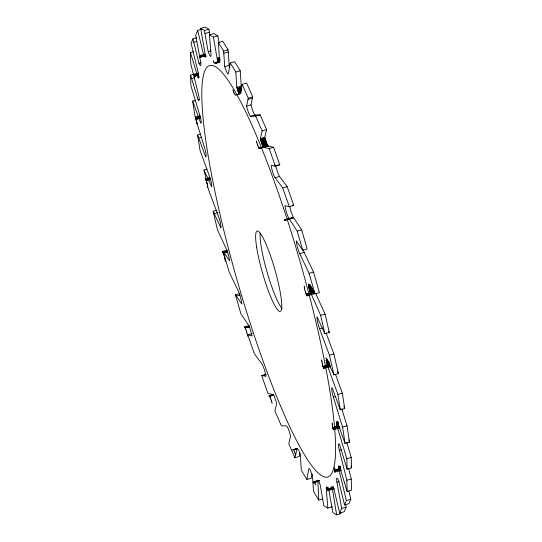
<?xml version="1.0" encoding="UTF-8"?>
<svg xmlns="http://www.w3.org/2000/svg" width="542" height="542" viewBox="0 0 542 542"><rect width="100%" height="100%" fill="white"/><g stroke="black" fill="none" stroke-linecap="round" stroke-linejoin="round"><path stroke-width="0.81" d="M196.963 123.8L196.963 123.427M332.199 423.451L332.199 423.085M346.745 442.367L351.263 457.441L351.528 467.922L347.09 469.189L346.826 458.715L337.781 428.566C337.429 426.391 335.654 422.746 337.016 421.222L345.112 443.471L349.549 442.197L347.009 425.816L341.792 408.831M194.686 78.807L194.7 78.461M215.289 63.36L219.612 61.924L218.399 42.608L222.843 41.341L228.067 49.844L229.171 65.365A8.455 1.294 74 0 0 229.937 67.757M215.066 63.766L219.591 62.073M334.279 467.963L334.285 467.624M348.845 491.045L350.837 499.277L348.96 503.64L344.522 504.914L346.392 500.544L339.014 469.948L338.615 466.134L338.987 465.808L339.671 466.676L347.11 491.465L351.548 490.192L351.263 478.993L348.648 468.498M341.094 513.626L336.65 514.9L332.063 486.736M319.116 481.249L313.337 482.902L313.452 481.675M332.287 506.831L327.842 508.105L323.798 505.679L320.173 484.69L318.859 481.472L317.856 480.327L318.764 500.049L322.463 498.986M215.296 63.272L215.303 62.398L219.923 61.083M326.06 358.14L333.947 374.854L338.391 373.58L333.906 353.973L326.074 333.018M326.074 358.038L327.578 366.019L337.89 394.42L340.261 409.752L344.698 408.478L342.327 393.146L335.573 374.59M230.221 62.967L235.804 72.052L236.793 87.309C236.17 89.877 243.175 87.892 241.231 86.036L240.248 70.778L234.666 61.693L230.221 62.967L228.446 73.468A8.455 1.294 74 0 1 224.727 66.639L223.629 51.117L218.399 42.608M215.269 63.434L215.303 62.398M312.043 474.189L311.332 478.152L306.894 479.419L308.744 469.128A8.455 1.294 74 0 1 312.47 476.039L313.513 491.411L318.764 500.049M313.337 482.902L313.378 481.885M332.036 486.885L332.517 486.411L333.825 488.715L339.705 513.064L344.15 511.79L346.148 507.122L345.701 504.67M260.119 114.843L255.682 116.117L250.702 116.279A8.455 1.294 74 0 1 246.556 106.137L248.256 98.21L242.186 84.342L246.63 83.068L252.701 96.937L250.993 104.863A8.455 1.294 74 0 0 255.14 115.006L260.119 114.843L266.61 129.66L264.787 137.255L266.569 143.19L268.249 146.096L273.608 147.288L279.794 164.849L275.356 166.123L271.054 165.5A8.455 1.294 74 0 0 275.133 177.735L282.714 187.945L289.326 206.705L293.764 205.432L287.158 186.672L279.57 176.462A8.455 1.294 74 0 1 275.688 165.296M235.242 95.046L239.876 93.813L242.186 84.342M273.608 147.288L269.171 148.562L263.812 147.37L263.134 146.618L260.35 138.528L262.165 130.934L255.682 116.117M300.146 453.22L299.32 456.499L294.875 457.773L297.158 448.756C299.035 448.959 299.536 453.248 300.356 455.084L301.284 470.199L306.894 479.419M327.761 487.969L327.944 487.597M218.819 62.134L219.239 62.533L219.564 62.201M317.659 480.72L313.357 481.953M196.644 37.771L192.945 38.834L191.116 43.34L198.541 73.99L198.758 78.197L197.911 77.33L190.452 52.567L193.413 51.72M201.36 29.309L197.661 30.372L195.703 35.183L200.56 61.51A8.455 1.294 74 0 1 198.934 63.272L192.945 38.834M239.977 93.576L235.553 95.06M339.705 513.064L341.711 508.396L336.921 482.184A8.455 1.294 74 0 1 338.567 480.517L344.522 504.914M297.158 448.756L292.863 449.989L293.303 449.772M205.14 57.086L205.14 54.024L200.669 28.374L205.106 27.1L208.86 29.227L209.835 34.715M297.389 448.471L292.965 449.758M200.669 28.374L204.422 30.501L208.86 29.227M204.951 33.502L209.395 32.229M204.422 30.501L208.196 51.754A8.455 1.294 74 0 0 211.034 54.451L209.395 34.857L213.839 33.59L217.843 35.86L218.975 42.351M193.792 42.283L196.746 41.436M209.395 34.857L213.406 37.134L217.843 35.86M208.196 51.754L211.156 50.907M203.961 55.596L204.198 56.07L205.696 55.684L201.048 56.896L200.838 55.257L205.14 54.024M205.059 54.336L203.582 54.762L197.661 30.372M205.323 55.372L201.028 56.605L200.967 56.083L205.269 54.85M200.98 56.219L205.282 54.979M201.007 56.388L205.31 55.155M201.075 57.364L201.041 56.747L205.33 55.426M201.048 56.802L205.343 55.569M204.212 56.104L205.75 55.772M204.266 56.192L205.913 56.056M204.429 56.476L205.98 56.158M204.476 56.544L206.028 56.212M223.629 51.117L228.067 49.844M223.785 53.312L228.223 52.039M198.934 63.272L201.157 62.635M218.683 61.93L217.085 58.224L220.038 57.377M219.605 58.455L217.389 59.092L219.639 58.529M217.471 59.308L219.693 58.671M217.694 59.884L219.917 59.254M217.735 59.979L219.971 59.383M217.809 60.162L220.032 59.532M217.999 60.602L219.476 60.182M218.053 60.724L219.557 60.358M218.135 60.9L219.618 60.474M218.29 61.226L219.767 60.806M218.358 61.354L219.842 60.934M215.323 62.967L219.618 61.734M215.316 63.048L219.612 61.808M215.316 63.157L219.612 61.924M199.016 118.481C202.64 129.389 201.055 118.637 199.957 115.832L190.886 85.711L190.574 75.114L193.535 74.268M198.751 75.06L194.456 76.293L194.016 74.234L198.318 73.001M198.677 74.66L194.382 75.894L194.246 75.223L198.541 73.99M224.727 66.639L229.171 65.365M194.28 75.399L198.575 74.159M194.327 75.602L198.623 74.369M198.69 74.742L194.395 75.975L194.564 76.957M198.718 74.85L194.429 76.158L198.731 74.925M191.631 78.597L194.592 77.75M197.911 77.33L199.388 76.91M235.804 72.052L240.248 70.778M236.793 87.309L241.231 86.036M200.56 134.138L197.6 134.992L205.689 156.956A8.455 1.294 74 0 0 204.463 147.431L195.235 117.539L192.654 101.069L195.615 100.216M237.071 88.258L241.536 87.066M190.574 75.114L198.067 99.796L199.551 99.376M237.152 88.509L237.362 89.179L241.8 87.906M237.403 89.295L241.102 88.231L237.362 89.179M237.416 89.342L241.176 88.461M237.477 89.525L237.667 90.067L241.366 89.003M237.667 90.067L241.42 89.166M237.721 90.223L241.447 89.234M237.748 90.297L241.508 89.396M237.809 90.46L237.972 90.893L240.933 90.047M237.972 90.893L241.007 90.236M238.053 91.09L241.048 90.324M238.087 91.178L241.102 90.46M238.141 91.307L238.277 91.652L241.237 90.799M238.277 91.652L240.594 91.225M238.372 91.862L240.634 91.32M238.412 91.957L240.682 91.422M238.46 92.059L240.797 91.679M238.575 92.316L240.905 91.896M238.683 92.533L240.953 91.991M238.731 92.628L240.987 92.059M238.771 92.696L241.082 92.242M238.859 92.878L240.458 92.655M238.981 93.082L240.506 92.743M239.029 93.17L240.54 92.784M239.056 93.21L240.601 92.899M239.124 93.326L240.729 93.068M248.256 98.21L252.701 96.937M248.019 99.328L252.457 98.055M200.56 118.054L196.265 119.281L195.662 117.065L199.957 115.832M200.452 117.6L196.15 118.834L195.96 118.095L200.255 116.862M196.008 118.291L200.303 117.045M196.068 118.502L200.371 117.268M200.472 117.689L196.177 118.922L196.448 120.073M196.218 119.098L200.506 117.804M196.224 119.125L200.526 117.892M246.556 106.137L250.993 104.863M250.702 116.279L255.14 115.006M198.738 138.088L201.699 137.241M262.165 130.934L266.61 129.66M260.35 138.528L264.787 137.255M260.58 139.524L265.004 138.163M260.627 139.7L265.065 138.427M260.804 140.378L265.241 139.104M260.837 140.5L265.275 139.226M260.851 140.547L265.289 139.28M260.905 140.744L265.35 139.47M261.068 141.326L265.512 140.053M261.122 141.503L265.587 140.31M261.203 141.767L265.648 140.493M261.359 142.261L265.797 140.988M261.434 142.492L265.871 141.218M261.468 142.593L265.905 141.32M261.522 142.756L265.959 141.482M261.657 143.169L266.095 141.896M261.752 143.44L266.197 142.167M261.793 143.562L266.237 142.289M261.847 143.691L266.285 142.417M261.962 144.023L266.407 142.749M262.084 144.328L266.522 143.054M262.132 144.457L266.569 143.19M262.172 144.558L266.61 143.284M262.274 144.809L266.711 143.542M262.409 145.134L266.847 143.86M262.463 145.27L266.901 143.996M262.497 145.337L266.935 144.064M262.572 145.513L267.01 144.247M262.728 145.839L267.165 144.565M262.809 146.008L267.247 144.734M262.863 146.123L267.301 144.85M263.033 146.428L267.47 145.154M263.087 146.536L267.538 145.283M263.134 146.618L267.572 145.351M267.802 145.696L259.022 148.129L259.51 148.596L268.249 146.096M258.805 147.79L259.062 148.196L267.85 145.751M259.218 148.4L268.005 145.927M259.083 148.23L268.046 145.974M216.868 210.208L213.169 211.265L220.892 227.884A8.455 1.294 74 0 0 218.372 215.973L208.514 189.693L203.995 170.046L206.956 169.192M210.567 179.483L206.272 180.716L205.567 178.596L209.869 177.363L211.549 183.345L211.759 186.943L203.995 170.046M205.567 178.596L205.899 179.544L210.201 178.318M205.899 179.544L210.262 178.501M206.028 179.93L210.33 178.704M210.431 179.036L206.129 180.262L205.96 179.734M210.459 179.117L206.156 180.35L206.509 181.523M206.197 180.466L210.492 179.233M206.224 180.547L210.52 179.321M274.747 166.035L278.446 164.971M275.133 177.735L279.57 176.462M282.714 187.945L287.158 186.672M214.259 213.609L217.959 212.552M293.689 217.925L284.95 220.431L284.611 219.849L293.351 217.342L301.643 229.828L307.158 248.988L302.721 250.255L296.257 240.817A8.455 1.294 74 0 0 299.746 253.676L309.075 273.371L314.97 293.839L319.407 292.565L313.513 272.098L304.184 252.403A8.455 1.294 74 0 1 302.998 249.442M284.665 219.957L293.405 217.45M227.565 251.976L223.27 253.209L222.552 251.447L226.847 250.214L227.308 251.292L228.893 256.325L229.625 260.831L223.121 251.217L229.036 271.678L238.338 291.203A8.455 1.294 74 0 1 241.847 304.062L235.424 294.794L239.862 293.52M222.552 251.447L222.877 252.199L227.179 250.973M227.24 251.129L222.877 252.199M289.326 206.705L284.916 205.723A9.383 1.436 74 0 0 288.595 217.999L297.199 231.095L301.643 229.828M223.013 252.525L227.308 251.292M227.416 251.583L223.121 252.816L222.945 252.362M227.444 251.657L223.148 252.89L223.528 253.947M223.189 252.985L227.505 251.806M223.216 253.06L227.511 251.827M299.746 253.676L304.184 252.403M309.075 273.371L313.513 272.098M236.326 296.101L240.031 295.038M314.319 292.226L306.318 294.516L306.887 295.898L315.627 293.391L325.098 314.109L329.292 332.463L324.854 333.737L320.654 315.383L309.658 290.424L308.506 285.214L309.983 284.794M308.52 285.343L309.997 284.882M308.547 285.498L310.024 285.072M308.608 285.946L310.092 285.519M308.635 286.095L310.119 285.675M308.676 286.325L310.159 285.898M308.75 286.752L310.234 286.325M308.798 286.969L310.275 286.549M308.818 287.064L311.033 286.427M308.852 287.226L311.067 286.589M308.933 287.619L311.155 286.982M309.001 287.91L310.478 287.49M309.028 288.032L310.505 287.612M309.062 288.181L311.284 287.545M309.15 288.534L311.365 287.897M309.238 288.9L312.199 288.053M309.279 289.049L312.239 288.202M309.313 289.177L312.273 288.33M309.394 289.475L311.609 288.839M309.516 289.909L312.47 289.062M309.557 290.078L312.517 289.232M309.59 290.187L312.551 289.333M309.658 290.424L312.619 289.577M309.814 290.918L312.768 290.072M309.868 291.108L312.829 290.255M309.888 291.183L312.849 290.336M309.943 291.359L312.903 290.512M310.132 291.914L313.832 290.851M310.193 292.104L313.893 291.04M310.207 292.152L313.906 291.088M310.248 292.26L313.208 291.413M314.17 291.826L306.176 294.123L306.887 295.898M305.912 293.385L306.223 294.272L314.231 292.002M306.237 294.292L314.252 292.057M314.292 292.152L306.257 294.347M306.433 294.814L314.428 292.517M306.501 294.97L314.502 292.687M306.562 295.133L314.563 292.843M249.516 326.833L245.214 328.066L244.571 326.867L248.873 325.634L249.435 326.657L252.186 336.006L247.728 334.841L254.333 353.662L261.962 364.082A8.455 1.294 74 0 1 266.034 376.344L261.684 375.538L267.863 393.153L273.778 395.057L269.482 396.29L268.988 395.809L273.283 394.576M244.571 326.867L244.855 327.341L249.151 326.108M244.855 327.341L249.212 326.223M244.97 327.551L249.273 326.318M249.374 326.541L245.079 327.768L244.916 327.449M249.435 326.657L245.106 327.829L245.472 328.642M245.153 327.93L249.462 326.718M247.728 334.841L252.172 333.567M320.654 315.383L325.098 314.109M324.854 333.737L317.111 316.982A8.455 1.294 74 0 0 319.611 328.852L322.565 328.005M319.611 328.852L329.461 355.247L333.906 353.973M261.684 375.538L266.122 374.265M262.294 375.653L266 374.59M326.155 360.145L327.632 359.725M326.189 360.396L327.673 359.969M326.203 360.491L327.686 360.071M326.23 360.626L327.707 360.2M326.277 360.925L327.761 360.498M326.345 361.25L327.822 360.823M326.365 361.378L327.842 360.952M326.392 361.5L327.869 361.074M326.44 361.765L327.924 361.345M326.535 362.178L328.012 361.751M326.569 362.334L328.791 361.697M326.596 362.435L328.811 361.799M326.643 362.666L328.865 362.029M326.765 363.16L328.987 362.523M326.812 363.343L329.028 362.706M326.833 363.425L329.048 362.788M326.873 363.594L328.357 363.174M327.036 364.177L329.251 363.54M327.104 364.427L329.319 363.79M327.131 364.542L329.353 363.906M329.556 364.603L323.039 366.467L323.283 367.252L323.743 368.594L330.261 366.724M322.802 365.66L323.086 366.636L329.604 364.766M323.086 366.636L329.631 364.847M329.672 364.962L323.113 366.717M329.699 365.051L323.181 366.92L323.743 368.594M323.283 367.252L329.8 365.383M323.35 367.449L329.868 365.593M323.411 367.639L330.667 365.559M268.988 395.809L273.493 394.705M269.191 395.938L273.581 394.786M273.663 394.901L269.238 395.985M337.89 394.42L342.327 393.146M345.112 443.471L342.571 427.089L333.371 397.164L335.586 396.527M336.494 422.286L337.971 421.859M336.501 422.381L337.978 421.954M336.507 422.591L337.991 422.164M336.535 422.841L338.018 422.414M336.555 423.031L338.025 422.509M336.575 423.234L338.059 422.814M336.623 423.573L338.106 423.153M336.643 423.702L338.12 423.275M336.657 423.79L338.133 423.363M336.684 423.979L338.167 423.553M336.765 424.413L338.242 423.986M336.792 424.569L338.269 424.142M336.806 424.643L338.283 424.217M336.833 424.793L338.31 424.372M336.948 425.334L338.425 424.908M336.995 425.565L338.465 425.084M337.016 425.673L338.499 425.246M338.662 425.924L332.883 427.577L333.486 429.799L340.003 427.929M338.75 426.283L332.971 427.943L338.696 426.08M338.77 426.371L332.991 428.031L333.486 429.799M333.073 428.363L339.597 426.493M333.14 428.587L339.651 426.703M333.188 428.763L339.705 426.9M342.571 427.089L347.009 425.816M292.992 449.745L297.416 448.458M347.11 491.465L346.826 480.266L339.38 450.402L341.602 449.765M346.826 458.715L351.263 457.441M338.574 466.73L340.058 466.31M338.574 466.811L340.051 466.391M338.574 466.879L340.058 466.452M338.574 467.001L340.058 466.574M338.601 467.319L340.085 466.899M340.091 467.008L338.615 467.489L340.098 467.068M338.621 467.604L340.105 467.177M338.682 468.037L340.159 467.611M338.703 468.22L340.18 467.753M338.716 468.308L340.193 467.882M340.295 468.457L334.516 470.117L334.942 472.163L341.46 470.293M340.349 468.776L334.57 470.436L340.315 468.593M334.55 470.327L340.315 468.62M340.362 468.85L334.583 470.51L334.942 472.163M334.638 470.802L340.417 469.142M334.685 471.012L340.464 469.345M334.719 471.174L340.498 469.521M313.351 482.041L319.13 480.381M313.33 482.15L319.109 480.497M313.33 482.272L319.109 480.605M313.323 482.346L319.103 480.686M336.921 482.184L339.136 481.547M346.826 480.266L351.263 478.993M327.842 508.105L326.277 488.681L328.499 488.044M332.016 487.333L333.499 486.906M333.52 487.312L327.741 488.972L327.951 490.605L334.468 488.735M327.951 490.605L327.747 489.087L333.526 487.407M333.526 487.461L327.761 489.209L333.54 487.61M327.781 489.48L333.56 487.82M327.808 489.656L333.587 487.99M327.822 489.778L333.601 488.125M346.392 500.544L350.837 499.277M341.711 508.396L346.148 507.122M239.828 93.874L239.246 93.495M279.191 164.761L279.794 164.849M292.294 205.106L293.764 205.432M205.066 57.106L204.544 56.639M336.65 514.9L332.863 512.63L329.143 491.472A8.455 1.294 74 0 0 328.737 490.395M248.873 325.634L240.96 313.947L235.424 294.794M314.97 293.839L308.432 284.055L308.506 285.214M269.428 396.216L273.737 394.989L273.961 395.342L276.745 403.458L274.869 410.877L281.366 425.795L286.413 425.863A8.455 1.294 74 0 1 290.559 436.059L288.798 443.81L294.875 457.773M269.435 396.222L269.699 396.636M199.971 57.425L200.181 57.777M328.628 488.146L328.838 488.498M284.611 219.849L284.95 220.431M214.144 62.736L214.347 63.096M314.306 482.258L314.516 482.617M234.469 93.929L234.679 94.315M293.866 450.524L294.082 450.91M258.507 147.241L258.73 147.661M269.774 396.771L269.991 397.191M293.351 217.342L293.032 216.725A9.383 1.436 74 0 1 289.767 206.617M199.659 56.829L199.903 57.303M328.906 488.62L329.15 489.101M213.839 62.127L214.063 62.587M314.597 482.773L314.821 483.234M234.164 93.292L234.388 93.766M294.164 451.079L294.387 451.554M328.75 331.277L329.292 332.463M258.195 146.57L258.426 147.072M226.847 250.214L217.403 229.659L213.169 211.265M337.375 371.358L338.391 373.58M270.079 397.367L270.309 397.869M213.514 61.395L213.758 61.957M314.902 483.41L315.146 483.972M233.839 92.54L234.076 93.095M294.475 451.75L294.712 452.313M257.877 145.791L258.107 146.367M270.397 398.079L270.627 398.655M245.553 328.838L245.797 329.448M213.175 60.541L213.433 61.212M315.22 484.162L315.485 484.833M233.514 91.686L233.751 92.316M294.801 452.536L295.038 453.166M257.545 144.924L257.782 145.561M270.722 398.885L270.959 399.522M343.845 406.148L344.698 408.478M340.261 409.752L332.171 387.699A8.455 1.294 74 0 0 333.371 397.164M192.654 101.069L198.44 116.896M209.869 177.363L200.018 150.412L197.6 134.992M348.682 439.813L349.549 442.197M245.885 329.678L246.122 330.342M269.171 148.562L275.356 166.123M233.182 90.758L233.426 91.456M295.126 453.403L295.37 454.101M257.22 143.989L257.457 144.673M271.047 399.772L271.285 400.463M246.21 330.593L246.447 331.291M223.609 254.184L223.846 254.909M305.593 292.416L305.83 293.147M232.85 89.742L233.101 90.521M295.451 454.338L295.702 455.117M256.908 143L257.132 143.725M271.366 400.728L271.596 401.453M246.529 331.562L246.752 332.287M350.898 465.829L351.528 467.922M347.09 469.189L339.617 444.487A8.455 1.294 74 0 0 339.38 450.402M305.295 291.413L305.512 292.152M223.927 255.174L224.151 255.912M297.199 231.095L302.721 250.255M195.662 117.065L195.96 118.095M256.61 141.977L256.827 142.736M271.678 401.717L271.894 402.476M246.834 332.564L247.037 333.296M224.225 256.183L224.429 256.915M305.017 290.41L305.214 291.142M206.577 181.773L206.78 182.532M322.531 364.651L322.734 365.41M256.332 140.927L256.535 141.726M271.962 402.726L272.172 403.526M247.111 333.567L247.301 334.306M304.767 289.414L304.943 290.133M224.503 257.193L224.679 257.911M206.848 182.796L207.017 183.514M322.294 363.668L322.47 364.393M332.937 427.821L332.7 426.791M329.461 355.247L333.947 374.854M194.016 74.234L194.246 75.223M247.362 334.563L247.531 335.288M304.55 288.459L304.706 289.143M224.74 258.182L224.896 258.873M207.078 183.779L207.227 184.456M322.09 362.727L322.233 363.411M196.502 120.304L196.644 120.995M332.503 425.87L332.646 426.561M334.536 470.253L334.407 469.453M247.579 335.525L247.721 336.243M224.95 259.123L225.072 259.774M304.38 287.558L304.502 288.202M207.274 184.707L207.39 185.337M321.934 361.853L322.043 362.483M213.406 37.134L217.085 58.224M196.685 121.225L196.793 121.848M332.361 425.023L332.463 425.639M200.838 55.257L200.967 56.083M225.113 260.004L225.201 260.607M304.245 286.732L304.34 287.328M207.423 185.567L207.505 186.13M321.812 361.067L321.894 361.629M196.827 122.065L196.895 122.614M332.26 424.264L332.327 424.806M194.585 77.147L194.653 77.689M334.319 468.722L334.38 469.264M327.747 489.067L327.72 488.505M225.228 260.797L225.289 261.352M304.164 285.993L304.218 286.542M207.532 186.333L207.579 186.821M321.745 360.383L321.792 360.864M196.915 122.804L196.956 123.271M332.205 423.614L332.239 424.074M194.666 77.865L194.693 78.312M334.279 468.105L334.306 468.552M190.452 52.567L190.784 63.888L198.277 93.793A8.455 1.294 74 0 1 198.067 99.796M207.586 186.99L207.6 187.397M321.731 359.813L321.738 360.213M334.726 429.325A214.063 32.818 74 0 1 261.562 356.805A214.063 32.818 74 0 1 206.441 67.94A214.063 32.818 74 0 1 308.777 293.364M309.204 294.997A214.063 32.818 74 0 1 325.634 366.988M325.959 368.668A214.063 32.818 74 0 1 334.597 427.855M282.199 308.757A41.781 6.402 74 0 1 267.301 272.883A41.781 6.402 74 0 1 260.174 233.162M326.277 488.681A8.455 1.294 74 0 1 327.957 488.586M256.671 247.423A41.781 6.402 74 0 0 279.116 311.223A41.781 6.402 74 0 0 270.295 255.167A41.781 6.402 74 0 0 256.671 247.423"/></g></svg>
